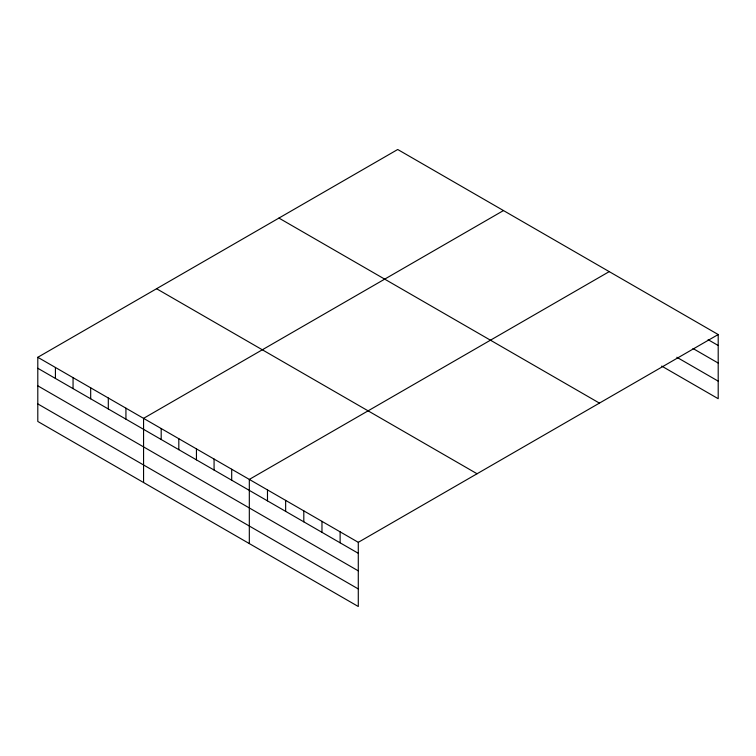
<?xml version="1.0" encoding="UTF-8"?>
<svg xmlns="http://www.w3.org/2000/svg" width="756" height="756" viewBox="0 0 756 756"><rect width="100%" height="100%" fill="white"/><g stroke="black" fill="none" stroke-linecap="round" stroke-linejoin="round"><path stroke-width="1.13" d="M37.8 357.295L358.287 542.326L358.287 606.501L37.8 421.461L37.8 357.295L397.713 149.499L718.2 334.539L718.2 398.705L661.698 366.084M503.468 210.565L143.564 418.351L143.564 482.526M609.232 271.621L249.319 479.417L249.319 543.583M358.287 542.326L718.2 334.539M708.107 339.68L718.2 345.501M692.978 348.497L718.2 363.06M676.837 357.267L718.2 381.147M278.936 218.078L599.432 403.109M156.568 288.726L477.064 473.757M37.8 368.266L358.287 553.298M37.8 385.825L358.287 570.856M37.8 403.912L358.287 588.943M340.124 531.846L340.124 542.808M321.971 521.356L321.971 532.328M303.808 510.876L303.808 521.838M285.645 500.387L285.645 511.358M267.482 489.897L267.482 500.869M231.695 469.24L231.695 480.211M214.071 459.062L214.071 470.034M196.447 448.884L196.447 459.856M178.813 438.707L178.813 449.678M161.189 428.529L161.189 439.501M125.931 408.183L125.931 419.145M108.306 398.006L108.306 408.968M90.682 387.828L90.682 398.799M73.058 377.65L73.058 388.622M55.424 367.473L55.424 378.444"/></g></svg>
